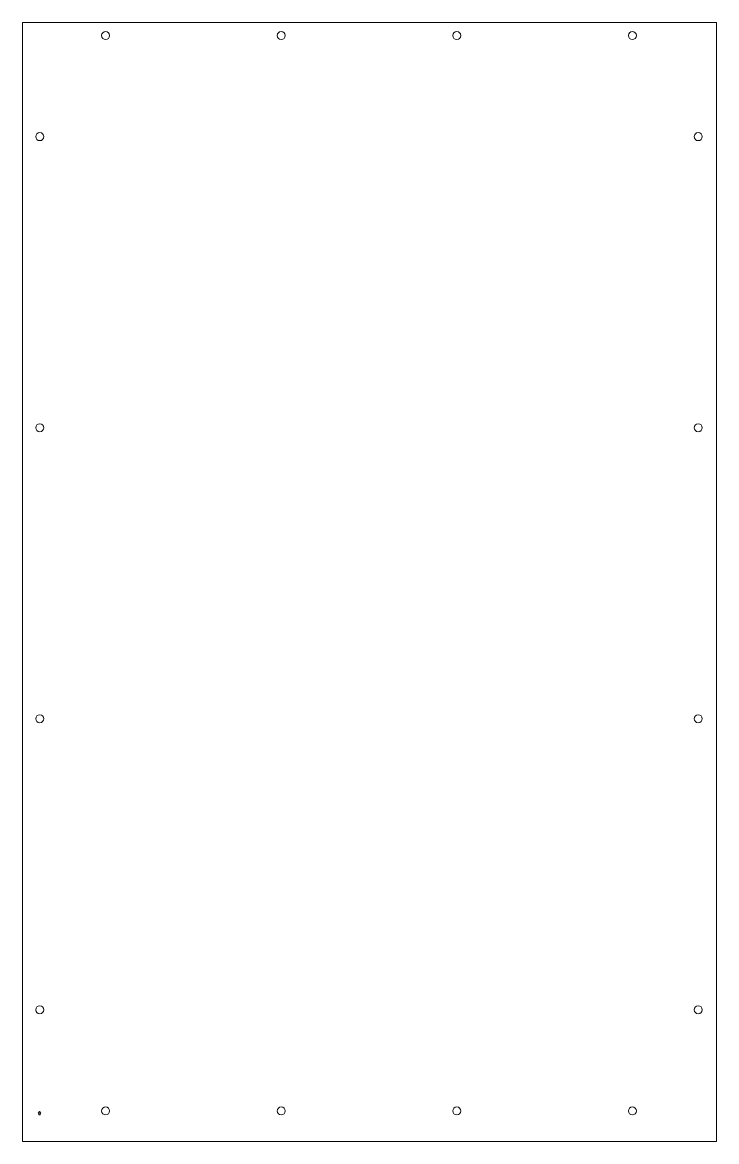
# Model space of a CAD drawing. Header units: inches. Extents: x -9.9 to 9.9, y -15.9 to 15.9.
import ezdxf

# ---------------------------------------------------------------- set-up
doc = ezdxf.new("R2010")
doc.units = ezdxf.units.IN
doc.header["$MEASUREMENT"] = 0

msp = doc.modelspace()

# ---------------------------------------------------------------- linework, layer by layer
at = {"color": 7, "linetype": 'Continuous', "lineweight": 15}
for p, q in [((-9.889, 15.94), (9.889, 15.94)), ((-9.889, -15.94), (-9.889, 15.94)), ((9.889, 15.94), (9.889, -15.94)), ((-9.4, -15.079), (-9.44, -15.129)), ((-9.44, -15.129), (-9.42, -15.129)), ((-9.42, -15.129), (-9.42, -15.178)), ((-9.42, -15.178), (-9.38, -15.178)), ((-9.36, -15.129), (-9.4, -15.079)), ((-9.38, -15.129), (-9.36, -15.129)), ((-9.38, -15.178), (-9.38, -15.129)), ((9.889, -15.94), (-9.889, -15.94))]:
    msp.add_line(p, q, dxfattribs=at)
for centre in [(-7.519, 15.565), (-2.516, 15.565), (2.487, 15.565), (7.489, 15.565), (-9.393, 12.685), (9.364, 12.685), (-9.393, 4.395), (9.364, 4.395), (-9.393, -3.895), (9.364, -3.895), (-9.393, -12.185), (9.364, -12.185), (-7.519, -15.065), (-2.516, -15.065), (2.487, -15.065), (7.489, -15.065)]:
    msp.add_circle(centre, 0.114, dxfattribs=at)

doc.saveas('drawing.dxf')
